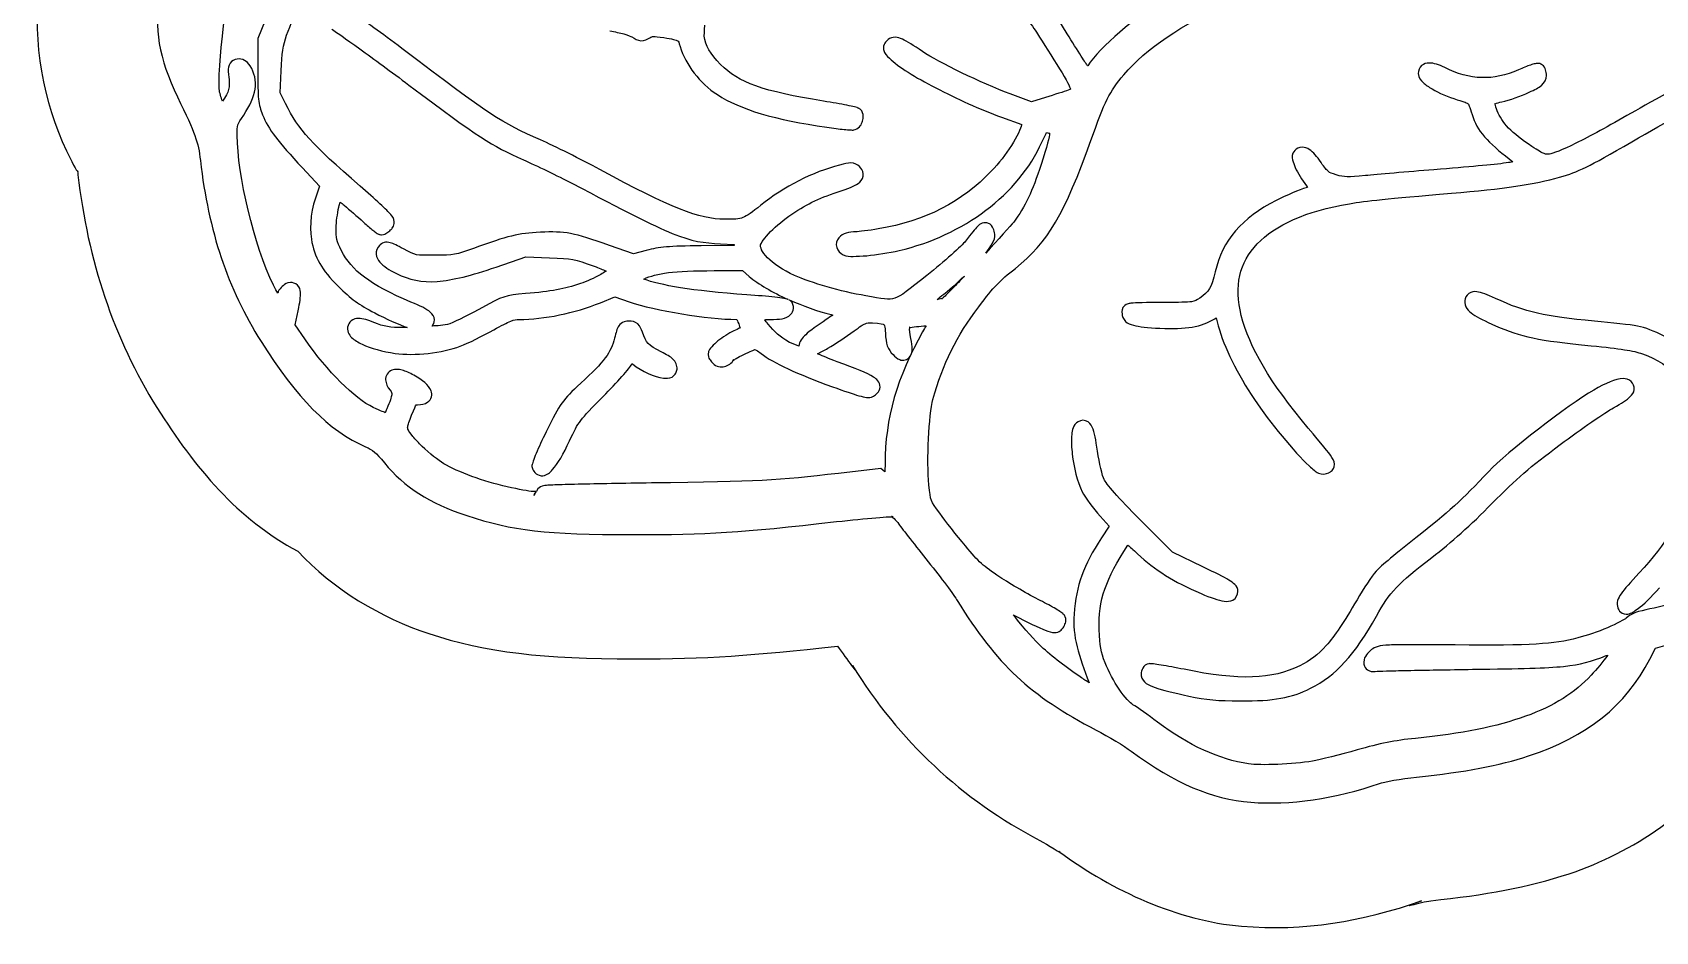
# Model space of a CAD drawing. Extents: x 3 to 173, y 187 to 306.
# Drawn here: x 2.95 to 16.03, y 209.76 to 217.01 of the extents above; entities that cross this region are included whole.
import ezdxf

# ---------------------------------------------------------------- set-up
doc = ezdxf.new("R2010")
doc.units = 0
doc.layers.add('Layer_1', color=7, linetype='CONTINUOUS')

msp = doc.modelspace()

# ---------------------------------------------------------------- linework, layer by layer
at = {"layer": 'Layer_1', "color": 7}
for points in [[(11.28503, 216.995859), (11.150534, 217.215242), (11.190221, 217.310605)], [(4.820929, 217.10445), (4.7625, 216.958377), (4.7625, 216.699306)], [(11.450395, 216.738441), (11.449844, 216.737341)], [(4.986293, 216.433619), (4.942196, 216.520159), (4.950465, 216.696548)], [(11.110846, 216.482677), (10.997847, 216.4474), (10.824766, 216.511893)], [(4.484136, 216.461181), (4.478624, 216.452361)], [(9.618707, 216.387317), (9.618155, 216.387317)], [(10.756966, 216.323927), (10.918472, 216.265499), (10.917921, 216.262191)], [(5.122444, 215.916029), (5.260799, 215.767202), (5.242609, 215.719797)], [(13.21263, 215.77216), (13.222552, 215.758933), (13.211528, 215.755625)], [(5.394193, 215.432613), (5.394193, 215.433164)], [(8.49092, 215.30418), (8.602266, 215.299218), (8.602266, 215.298668), (8.601715, 215.291502), (8.336029, 215.288194)], [(6.683485, 215.116767), (6.923264, 215.197796), (7.112882, 215.191181)], [(7.893403, 215.250159), (7.789774, 215.222047), (7.5974, 215.290399)], [(8.44076, 215.087551), (8.669514, 215.088105), (8.669514, 215.088105)], [(8.669514, 215.088105), (8.722982, 215.04125)], [(7.52464, 214.829583), (7.638741, 214.875334), (7.755048, 214.836199)], [(5.142287, 214.537438), (5.064015, 214.652091), (5.087166, 214.76509)], [(5.490104, 214.647132), (5.490104, 214.646579)], [(12.474002, 214.700599), (12.484475, 214.707215), (12.502114, 214.643825)], [(9.122062, 214.479563), (9.122062, 214.47901)], [(7.77875, 214.337348), (7.780955, 214.335694)], [(6.976732, 213.492335), (6.976732, 213.491785)], [(9.814939, 213.465877), (9.784071, 213.49454), (9.44342, 213.4543)], [(11.550716, 213.110342), (11.624028, 213.029866), (11.560638, 212.933403)], [(12.379193, 212.70079), (12.133351, 212.8182), (11.872626, 213.080026)], [(11.251406, 212.209105), (11.251406, 212.209658)], [(15.980833, 211.958302), (16.026584, 212.045947), (16.158876, 212.082878)]]:
    msp.add_lwpolyline(points, dxfattribs=at)
for points in [[(10.456554, 215.043454)], [(9.045443, 214.852184)], [(7.753394, 214.681307)], [(15.764757, 214.217734)], [(7.004844, 213.302716)]]:
    msp.add_lwpolyline(points, close=True, dxfattribs=at)
for points in [[(4.459883, 216.779784), (4.507775, 217.373865), (4.520172, 217.400552), (4.925109, 217.840322)], [(4.995113, 216.985386), (5.048638, 217.139812), (5.20549, 217.457606), (5.336315, 217.673853)], [(11.740885, 216.665131), (12.096428, 217.087302), (12.901823, 217.448326), (14.030634, 217.673302)], [(2.998637, 217.377), (2.94668, 216.931823), (3.032792, 216.442873), (3.221272, 216.05296)], [(3.974262, 217.318871), (3.922239, 217.047108), (3.965073, 216.797985), (4.114822, 216.488189)], [(10.787283, 217.306744), (10.904039, 217.185456), (11.004867, 217.063465), (11.045803, 216.996963)], [(12.058385, 217.269812), (11.836763, 217.134687), (11.550756, 216.890023), (11.450395, 216.738441)], [(5.92391, 216.877899), (5.759934, 217.002254), (5.622781, 217.100479), (5.519319, 217.16839)], [(5.359466, 217.03224), (5.38354, 217.017762), (5.471453, 216.956718), (5.584362, 216.875144)], [(7.600156, 217.01901), (7.640544, 217.012519), (7.68051, 217.003787), (7.713155, 216.994758)], [(7.713155, 216.994758), (7.745801, 216.985696), (7.772401, 216.97485), (7.777648, 216.971605)], [(8.360282, 216.977119), (8.360564, 216.974862), (8.360876, 217.017291), (8.366345, 217.065314)], [(11.045803, 216.996963), (11.086522, 216.930818), (11.166007, 216.803773), (11.223294, 216.713086)], [(11.398581, 216.815062), (11.366313, 216.865619), (11.32557, 216.929796), (11.28503, 216.995859)], [(4.950465, 216.696548), (4.957035, 216.844495), (4.965422, 216.899717), (4.995113, 216.985386)], [(5.584362, 216.875144), (5.697271, 216.793571), (5.838649, 216.689637), (5.980135, 216.583549)], [(7.041224, 216.140373), (6.721419, 216.280759), (6.641947, 216.333359), (5.92391, 216.877899)], [(7.777648, 216.971605), (7.802263, 216.956393), (7.820101, 216.94305), (7.849857, 216.940738)], [(7.849857, 216.940738), (7.879612, 216.93848), (7.901166, 216.951894), (7.921515, 216.963889)], [(7.921515, 216.963889), (7.935541, 216.972158), (7.938248, 216.973022), (7.951832, 216.973812)], [(7.951832, 216.973812), (7.965415, 216.974659), (7.990821, 216.972401), (8.034514, 216.965543)], [(8.034514, 216.965543), (8.101834, 216.955157), (8.13512, 216.946411), (8.144206, 216.940738)], [(8.144206, 216.940738), (8.15329, 216.935094), (8.155355, 216.930776), (8.166254, 216.893884)], [(8.166254, 216.893884), (8.210536, 216.744001), (8.324272, 216.598699), (8.466115, 216.505828)], [(8.492574, 216.748364), (8.4067, 216.834792), (8.370314, 216.901876), (8.360282, 216.977119)], [(9.81549, 216.920342), (9.807385, 216.907388), (9.802051, 216.88665), (9.805018, 216.869079)], [(9.805018, 216.869079), (9.810953, 216.83394), (9.830254, 216.819335), (9.851871, 216.798524)], [(9.841949, 216.949007), (9.832604, 216.941246), (9.823596, 216.933288), (9.81549, 216.920342)], [(9.898724, 216.968297), (9.878362, 216.968864), (9.855954, 216.960635), (9.841949, 216.949007)], [(9.956602, 216.952865), (9.937151, 216.961671), (9.919087, 216.967764), (9.898724, 216.968297)], [(10.120313, 216.852544), (10.043736, 216.904394), (9.995502, 216.935266), (9.956602, 216.952865)], [(4.451615, 216.553786), (4.447909, 216.601674), (4.450908, 216.668436), (4.459883, 216.779784)], [(4.539258, 216.758838), (4.525948, 216.739646), (4.522093, 216.715821), (4.524926, 216.693243)], [(4.595482, 216.793012), (4.574448, 216.789992), (4.552567, 216.778026), (4.539258, 216.758838)], [(4.701315, 216.738441), (4.677287, 216.776324), (4.637549, 216.79904), (4.595482, 216.793012)], [(4.740451, 216.550479), (4.750482, 216.617148), (4.736825, 216.682451), (4.701315, 216.738441)], [(9.322153, 216.453465), (8.831711, 216.531736), (8.636136, 216.603869), (8.492574, 216.748364)], [(9.851871, 216.798524), (9.922815, 216.730209), (10.060079, 216.646609), (10.226146, 216.559848)], [(10.824766, 216.511893), (10.595386, 216.59715), (10.246216, 216.767287), (10.120313, 216.852544)], [(11.449844, 216.737341), (11.440999, 216.750125), (11.425172, 216.773395), (11.398581, 216.815062)], [(14.141428, 216.739545), (14.123171, 216.72343), (14.114418, 216.698016), (14.114418, 216.676705)], [(14.20151, 216.760491), (14.181707, 216.760209), (14.159685, 216.75566), (14.141428, 216.739545)], [(14.327188, 216.72356), (14.280434, 216.74721), (14.241116, 216.76114), (14.20151, 216.760491)], [(15.018963, 216.744506), (14.991423, 216.735278), (14.957165, 216.721929), (14.921398, 216.705921)], [(15.055894, 216.75498), (15.044684, 216.75244), (15.032732, 216.749107), (15.018963, 216.744506)], [(15.073533, 216.757734), (15.066717, 216.757452), (15.061499, 216.756391), (15.055894, 216.75498)], [(15.08566, 216.757184), (15.080402, 216.757748), (15.076939, 216.758016), (15.073533, 216.757734)], [(15.09503, 216.75553), (15.091378, 216.756659), (15.088287, 216.756901), (15.08566, 216.757184)], [(15.10826, 216.749465), (15.108004, 216.749623), (15.098682, 216.754429), (15.09503, 216.75553)], [(15.14023, 216.705368), (15.135514, 216.719479), (15.133129, 216.734092), (15.10826, 216.749465)], [(16.576146, 216.761042), (16.336925, 216.636717), (16.002111, 216.45557), (15.8298, 216.356451)], [(15.83421, 216.126042), (16.423611, 216.467426), (16.749669, 216.638346), (17.181931, 216.833801)], [(4.524926, 216.693243), (4.53337, 216.626015), (4.535114, 216.587503), (4.529887, 216.558745)], [(4.7625, 216.699306), (4.76253, 216.586064), (4.763432, 216.520938), (4.768563, 216.47055)], [(11.223294, 216.713086), (11.280948, 216.621816), (11.308086, 216.565225), (11.310938, 216.549375)], [(11.475751, 216.137618), (11.587794, 216.452378), (11.625979, 216.528694), (11.740885, 216.665131)], [(14.114418, 216.676705), (14.114418, 216.638854), (14.134922, 216.620735), (14.154106, 216.602842)], [(14.154106, 216.602842), (14.173289, 216.584949), (14.197164, 216.568637), (14.225213, 216.552132)], [(14.921398, 216.705921), (14.720946, 216.616312), (14.528407, 216.621655), (14.327188, 216.72356)], [(15.10826, 216.580795), (15.132062, 216.600071), (15.147396, 216.635165), (15.147396, 216.66017)], [(15.147396, 216.66017), (15.147396, 216.676369), (15.14494, 216.691262), (15.14023, 216.705368)], [(4.114822, 216.488189), (4.261083, 216.185639), (4.282187, 216.128771), (4.30003, 215.974457)], [(4.478624, 216.452361), (4.46547, 216.486612), (4.454578, 216.51546), (4.451615, 216.553786)], [(4.529887, 216.558745), (4.52466, 216.529986), (4.512643, 216.505159), (4.484136, 216.461181)], [(4.64895, 216.341566), (4.698773, 216.416141), (4.730421, 216.483806), (4.740451, 216.550479)], [(4.768563, 216.47055), (4.773694, 216.420162), (4.784531, 216.384269), (4.801085, 216.34322)], [(5.980135, 216.583549), (6.554064, 216.1532), (6.635745, 216.099967), (6.902869, 215.981073)], [(8.466115, 216.505828), (8.650165, 216.385328), (8.929187, 216.304251), (9.34806, 216.242899)], [(10.226146, 216.559848), (10.392212, 216.473088), (10.584761, 216.386307), (10.756966, 216.323927)], [(11.292196, 216.541106), (11.263425, 216.531708), (11.181582, 216.505179), (11.110846, 216.482677)], [(11.310938, 216.549375), (11.309668, 216.548811), (11.30633, 216.545734), (11.292196, 216.541106)], [(14.225213, 216.552132), (14.281311, 216.519121), (14.353486, 216.487314), (14.428611, 216.465039)], [(14.788555, 216.447953), (14.849894, 216.460481), (14.941819, 216.49345), (15.007387, 216.524571)], [(15.007387, 216.524571), (15.055136, 216.547233), (15.084459, 216.561519), (15.10826, 216.580795)], [(4.597135, 216.176754), (4.597135, 216.2689), (4.594178, 216.259603), (4.64895, 216.341566)], [(4.801085, 216.34322), (4.848639, 216.225319), (4.921596, 216.130588), (5.122444, 215.916029)], [(5.587669, 215.768302), (5.190309, 216.112326), (5.094641, 216.218845), (4.986293, 216.433619)], [(9.509566, 216.420391), (9.459785, 216.430297), (9.393578, 216.442066), (9.322153, 216.453465)], [(9.571302, 216.40716), (9.555518, 216.410999), (9.534456, 216.415452), (9.509566, 216.420391)], [(9.591697, 216.401098), (9.585663, 216.403074), (9.579196, 216.405241), (9.571302, 216.40716)], [(9.601068, 216.397791), (9.597548, 216.399202), (9.594714, 216.400054), (9.591697, 216.401098)], [(9.607131, 216.395036), (9.604535, 216.396444), (9.602826, 216.396944), (9.601068, 216.397791)], [(9.612092, 216.392279), (9.610286, 216.393408), (9.608429, 216.394189), (9.607131, 216.395036)], [(9.618155, 216.387317), (9.618045, 216.387419), (9.613884, 216.391094), (9.612092, 216.392279)], [(9.640755, 216.334951), (9.640106, 216.350191), (9.637079, 216.370333), (9.618707, 216.387317)], [(14.428611, 216.465039), (14.489158, 216.447089), (14.507898, 216.439836), (14.515152, 216.431965)], [(14.515152, 216.431965), (14.522405, 216.424091), (14.534247, 216.394438), (14.556493, 216.321723)], [(14.732331, 216.433068), (14.747636, 216.438007), (14.766673, 216.443494), (14.788555, 216.447953)], [(14.751072, 216.37519), (14.743156, 216.396329), (14.736801, 216.416725), (14.732331, 216.433068)], [(15.028333, 216.08911), (14.866298, 216.195062), (14.786131, 216.281538), (14.751072, 216.37519)], [(15.8298, 216.356451), (15.644558, 216.249889), (15.495902, 216.169027), (15.38497, 216.113915)], [(9.34806, 216.242899), (9.399974, 216.235279), (9.44892, 216.229154), (9.486966, 216.22526)], [(9.486966, 216.22526), (9.505988, 216.223284), (9.522488, 216.222107), (9.535473, 216.221402)], [(9.535473, 216.221402), (9.541967, 216.22112), (9.547623, 216.220851), (9.553112, 216.220851)], [(9.553112, 216.220851), (9.558601, 216.220916), (9.56026, 216.218882), (9.575712, 216.224159)], [(9.575712, 216.224159), (9.616861, 216.238157), (9.627067, 216.26706), (9.635243, 216.293061)], [(9.635243, 216.293061), (9.639332, 216.306071), (9.641416, 216.319731), (9.640755, 216.334951)], [(10.917921, 216.262191), (10.912632, 216.234844), (10.881003, 216.16649), (10.83579, 216.096276)], [(14.556493, 216.321723), (14.595478, 216.19428), (14.709183, 216.09314), (14.8773, 215.964534)], [(4.888177, 214.969591), (4.732984, 215.292778), (4.597136, 215.859048), (4.597135, 216.176754)], [(7.519128, 215.902248), (7.367632, 215.984561), (7.154946, 216.090448), (7.041224, 216.140373)], [(9.930143, 215.249609), (10.448659, 215.369799), (10.893179, 215.703484), (11.081081, 216.123284)], [(10.83579, 216.096276), (10.790577, 216.026062), (10.731909, 215.95046), (10.675386, 215.891224)], [(10.867209, 215.105743), (11.130103, 215.315395), (11.265911, 215.548115), (11.475751, 216.137618)], [(11.143368, 216.192739), (11.143158, 216.170105), (11.121978, 216.090815), (11.074466, 215.941937)], [(11.081081, 216.123284), (11.102781, 216.171798), (11.114717, 216.19316), (11.119666, 216.201008)], [(11.119666, 216.201008), (11.132733, 216.19726), (11.141696, 216.194396), (11.143919, 216.19384)], [(11.143919, 216.19384), (11.143822, 216.193044), (11.143382, 216.194212), (11.143368, 216.192739)], [(13.177352, 216.081944), (13.154639, 216.08138), (13.132648, 216.069738), (13.118372, 216.055486)], [(13.236333, 216.063202), (13.219783, 216.074124), (13.200065, 216.082452), (13.177352, 216.081944)], [(15.127552, 216.030682), (15.109882, 216.037624), (15.079959, 216.055348), (15.028333, 216.08911)], [(15.38497, 216.113915), (15.274037, 216.058802), (15.19573, 216.029931), (15.172201, 216.026824)], [(15.251576, 215.840512), (15.413326, 215.887403), (15.47129, 215.915834), (15.83421, 216.126042)], [(3.221272, 216.05296), (3.288482, 215.913929), (3.308545, 215.885755), (3.313865, 215.882264)], [(4.30003, 215.974457), (4.366256, 215.401927), (4.518021, 214.947699), (4.788958, 214.517045)], [(6.902869, 215.981073), (7.00306, 215.936479), (7.180974, 215.850768), (7.294232, 215.791453)], [(9.542639, 215.955715), (9.516214, 215.955644), (9.491763, 215.949156), (9.451137, 215.938629)], [(9.611541, 215.925952), (9.597918, 215.939555), (9.569064, 215.955788), (9.542639, 215.955715)], [(13.118372, 216.055486), (13.09065, 216.027772), (13.097806, 216.001441), (13.101836, 215.981073)], [(13.101836, 215.981073), (13.105866, 215.960696), (13.113137, 215.940164), (13.123333, 215.917683)], [(13.33059, 215.959023), (13.296756, 216.007508), (13.269434, 216.041392), (13.236333, 216.063202)], [(13.38957, 215.886263), (13.376447, 215.896705), (13.359909, 215.917014), (13.33059, 215.959023)], [(14.823281, 215.955165), (14.713479, 215.940715), (14.525843, 215.923273), (14.239544, 215.900594)], [(14.8773, 215.964534), (14.85941, 215.961232), (14.851429, 215.958862), (14.823281, 215.955165)], [(15.172201, 216.026824), (15.14986, 216.023889), (15.145223, 216.023739), (15.127552, 216.030682)], [(3.313865, 215.882264), (3.312284, 215.881699), (3.310887, 215.87868), (3.313046, 215.860053)], [(3.313046, 215.860053), (3.39235, 215.174456), (3.600222, 214.539481), (3.949676, 213.984023)], [(8.526198, 215.501515), (8.319808, 215.502644), (8.093364, 215.590251), (7.519128, 215.902248)], [(9.451137, 215.938629), (9.235433, 215.882763), (8.999761, 215.762593), (8.81724, 215.615617)], [(9.641857, 215.86752), (9.6396, 215.894303), (9.625486, 215.912013), (9.611541, 215.925952)], [(9.613194, 215.800826), (9.629298, 215.81536), (9.644104, 215.840755), (9.641857, 215.86752)], [(10.675386, 215.891224), (10.434693, 215.638977), (10.145991, 215.489721), (9.762574, 215.423243)], [(11.074466, 215.941937), (11.005494, 215.725831), (10.946098, 215.602788), (10.85398, 215.479465)], [(13.123333, 215.917683), (13.14373, 215.872722), (13.175071, 215.821075), (13.21263, 215.77216)], [(13.453511, 215.859254), (13.416994, 215.869866), (13.402694, 215.875821), (13.38957, 215.886263)], [(13.687778, 215.853742), (13.543992, 215.83949), (13.521436, 215.839555), (13.453511, 215.859254)], [(14.239544, 215.900594), (14.029169, 215.883943), (13.781895, 215.863067), (13.687778, 215.853742)], [(14.381207, 215.710977), (14.800473, 215.746388), (15.055888, 215.783785), (15.251576, 215.840512)], [(5.242609, 215.719797), (5.195653, 215.596285), (5.175977, 215.451818), (5.194102, 215.340561)], [(5.746419, 215.626641), (5.702704, 215.666824), (5.64638, 215.717471), (5.587669, 215.768302)], [(7.294232, 215.791453), (7.715126, 215.571029), (7.943106, 215.453388), (8.102865, 215.387966)], [(9.066389, 215.542305), (9.202034, 215.632297), (9.288622, 215.673611), (9.472083, 215.734678)], [(9.472083, 215.734678), (9.538922, 215.756918), (9.580988, 215.771731), (9.613194, 215.800826)], [(13.211528, 215.755625), (13.157244, 215.739877), (13.054475, 215.69532), (12.967891, 215.651996)], [(13.559345, 215.627191), (13.700471, 215.650926), (13.847339, 215.665887), (14.381207, 215.710977)], [(5.394193, 215.433164), (5.394531, 215.476541), (5.403673, 215.545392), (5.41569, 215.600183)], [(5.41569, 215.600183), (5.419246, 215.61641), (5.423068, 215.627078), (5.426715, 215.639869)], [(5.426715, 215.639869), (5.437272, 215.631684), (5.445925, 215.624886), (5.459236, 215.613964)], [(5.459236, 215.613964), (5.503717, 215.577484), (5.560784, 215.527598), (5.61523, 215.477261)], [(5.801541, 215.574825), (5.787032, 215.588964), (5.768277, 215.60655), (5.746419, 215.626641)], [(5.834063, 215.540651), (5.824916, 215.552927), (5.816051, 215.560688), (5.801541, 215.574825)], [(8.81724, 215.615617), (8.744038, 215.55667), (8.705394, 215.528659), (8.67227, 215.515846)], [(12.967891, 215.651996), (12.694374, 215.515138), (12.534936, 215.330246), (12.47786, 215.077631)], [(12.816306, 215.303629), (12.959547, 215.454739), (13.208613, 215.568204), (13.559345, 215.627191)], [(5.437739, 215.247955), (5.397175, 215.330313), (5.393809, 215.345147), (5.394193, 215.432613)], [(5.61523, 215.477261), (5.641928, 215.452566), (5.668026, 215.430248), (5.689093, 215.413321)], [(5.832409, 215.415525), (5.838719, 215.421846), (5.844735, 215.427612), (5.85115, 215.437575)], [(5.862726, 215.480018), (5.860722, 215.511449), (5.846899, 215.523413), (5.834063, 215.540651)], [(5.85115, 215.437575), (5.857562, 215.447537), (5.863722, 215.464301), (5.862726, 215.480018)], [(8.67227, 215.515846), (8.639146, 215.503033), (8.602991, 215.501092), (8.526198, 215.501515)], [(8.893859, 215.401744), (8.940778, 215.449013), (9.00285, 215.500149), (9.066389, 215.542305)], [(9.762574, 215.423243), (9.690384, 215.410713), (9.600613, 215.401193), (9.58398, 215.401193)], [(10.562387, 215.444187), (10.5415, 215.422766), (10.515331, 215.389368), (10.464822, 215.324576)], [(10.59987, 215.470645), (10.582265, 215.464465), (10.57283, 215.454883), (10.562387, 215.444187)], [(10.645621, 215.470095), (10.637972, 215.472635), (10.617477, 215.476826), (10.59987, 215.470645)], [(10.85398, 215.479465), (10.834035, 215.452767), (10.725317, 215.334507), (10.628533, 215.229216)], [(10.689167, 215.427652), (10.682275, 215.442186), (10.676151, 215.46009), (10.645621, 215.470095)], [(10.702396, 215.38135), (10.70042, 215.398086), (10.696056, 215.413106), (10.689167, 215.427652)], [(5.194102, 215.340561), (5.217828, 215.194849), (5.27658, 215.09474), (5.412934, 214.959671)], [(5.689093, 215.413321), (5.699625, 215.404854), (5.70882, 215.398103), (5.717205, 215.392374)], [(5.717205, 215.392374), (5.721396, 215.389524), (5.725588, 215.386701), (5.730434, 215.384105)], [(5.730434, 215.384105), (5.732861, 215.382694), (5.735379, 215.381573), (5.739254, 215.380247)], [(5.739254, 215.380247), (5.741201, 215.3794), (5.743402, 215.378889), (5.746419, 215.378043)], [(5.780043, 215.313549), (5.762924, 215.308582), (5.750897, 215.298188), (5.743112, 215.290399)], [(5.746419, 215.378043), (5.749436, 215.377478), (5.758298, 215.376389), (5.758546, 215.376389)], [(5.758546, 215.376389), (5.785634, 215.376389), (5.79208, 215.384638), (5.802643, 215.39127)], [(5.829102, 215.312449), (5.814677, 215.316372), (5.797164, 215.318488), (5.780043, 215.313549)], [(5.802643, 215.39127), (5.813207, 215.397931), (5.822955, 215.406098), (5.832409, 215.415525)], [(5.935486, 215.26339), (5.885463, 215.28958), (5.857949, 215.304583), (5.829102, 215.312449)], [(7.03957, 215.396785), (6.860325, 215.387782), (6.779147, 215.368044), (6.500482, 215.266698)], [(7.5974, 215.290399), (7.305558, 215.394335), (7.238848, 215.406759), (7.03957, 215.396785)], [(8.102865, 215.387966), (8.262623, 215.322541), (8.35703, 215.310095), (8.49092, 215.30418)], [(8.870156, 215.191731), (8.822687, 215.239881), (8.810302, 215.280363), (8.814484, 215.297014)], [(8.814484, 215.297014), (8.816516, 215.305085), (8.846939, 215.354477), (8.893859, 215.401744)], [(9.445074, 215.351584), (9.428807, 215.33293), (9.418511, 215.301425), (9.427435, 215.273863)], [(9.58398, 215.401193), (9.525711, 215.401193), (9.47761, 215.388917), (9.445074, 215.351584)], [(10.464822, 215.324576), (10.453781, 215.31038), (10.408722, 215.265357), (10.351823, 215.214882)], [(10.628533, 215.229216), (10.66589, 215.280354), (10.708363, 215.330612), (10.702396, 215.38135)], [(12.687873, 214.726507), (12.62806, 214.964466), (12.673065, 215.152516), (12.816306, 215.303629)], [(5.996671, 214.834545), (5.666487, 214.974217), (5.515701, 215.089674), (5.437739, 215.247955)], [(5.743112, 215.290399), (5.726006, 215.273296), (5.713977, 215.245937), (5.716102, 215.220396)], [(5.716102, 215.220396), (5.718219, 215.194855), (5.730499, 215.174552), (5.745317, 215.157006)], [(6.190699, 215.212127), (6.025666, 215.211994), (6.044346, 215.206313), (5.935486, 215.26339)], [(6.500482, 215.266698), (6.35297, 215.21305), (6.346106, 215.212248), (6.190699, 215.212127)], [(7.112882, 215.191181), (7.301194, 215.185113), (7.30555, 215.184464), (7.473928, 215.122829)], [(8.336029, 215.288194), (8.07356, 215.284977), (7.997559, 215.27843), (7.893403, 215.250159)], [(9.087335, 215.049519), (8.993566, 215.092013), (8.917625, 215.143581), (8.870156, 215.191731)], [(9.427435, 215.273863), (9.436359, 215.24629), (9.457308, 215.228606), (9.480903, 215.215985)], [(9.480903, 215.215985), (9.511581, 215.199588), (9.530847, 215.20304), (9.56138, 215.202757)], [(9.56138, 215.202757), (9.591914, 215.202478), (9.62874, 215.204459), (9.669418, 215.208269)], [(9.669418, 215.208269), (9.750609, 215.215692), (9.846747, 215.230282), (9.930143, 215.249609)], [(10.351823, 215.214882), (10.294924, 215.164409), (10.224701, 215.105179), (10.153937, 215.048966)], [(5.745317, 215.157006), (5.774951, 215.121909), (5.819693, 215.093427), (5.880916, 215.063297)], [(5.880916, 215.063297), (5.981391, 215.013863), (6.083728, 214.991302), (6.208338, 215.00046)], [(6.208338, 215.00046), (6.332948, 215.009604), (6.479934, 215.048037), (6.683485, 215.116767)], [(7.526293, 215.057235), (7.473766, 215.028406), (7.409925, 214.998973), (7.363134, 214.983372)], [(7.473928, 215.122829), (7.51246, 215.108718), (7.542641, 215.095679), (7.56984, 215.083693)], [(7.56984, 215.083693), (7.556064, 215.075057), (7.543308, 215.066548), (7.526293, 215.057235)], [(7.872457, 215.019753), (7.982595, 215.068199), (8.104865, 215.087151), (8.44076, 215.087551)], [(8.722982, 215.04125), (8.794645, 214.978202), (8.909978, 214.912537), (9.037174, 214.855491)], [(9.66115, 214.884704), (9.464029, 214.918591), (9.220441, 214.989194), (9.087335, 215.049519)], [(10.153937, 215.048966), (10.007128, 214.932349), (9.942476, 214.880626), (9.895968, 214.865411)], [(10.291189, 214.898485), (10.364828, 214.954588), (10.402832, 214.99575), (10.456554, 215.043454)], [(10.456554, 215.043454), (10.425337, 215.010747), (10.390033, 214.973071), (10.364501, 214.946993)], [(10.572309, 214.79651), (10.699551, 214.963687), (10.73592, 215.001042), (10.867209, 215.105743)], [(12.47786, 215.077631), (12.449223, 214.950885), (12.427393, 214.91563), (12.353837, 214.867065)], [(4.922904, 214.906754), (4.910982, 214.927554), (4.905064, 214.93444), (4.888177, 214.969591)], [(4.933377, 214.931559), (4.92802, 214.92456), (4.927837, 214.913894), (4.922904, 214.906754)], [(4.968655, 214.969041), (4.955331, 214.958203), (4.943988, 214.945419), (4.933377, 214.931559)], [(5.024879, 214.992191), (4.995918, 214.992191), (4.981978, 214.979878), (4.968655, 214.969041)], [(5.082205, 214.970694), (5.064868, 214.987769), (5.041353, 214.992191), (5.024879, 214.992191)], [(5.105907, 214.913369), (5.10444, 214.932106), (5.099542, 214.95362), (5.082205, 214.970694)], [(5.087166, 214.76509), (5.101051, 214.833752), (5.108854, 214.875859), (5.105907, 214.913369)], [(5.412934, 214.959671), (5.51238, 214.861167), (5.576642, 214.813485), (5.705078, 214.746901)], [(6.918854, 214.902343), (6.757466, 214.888486), (6.734324, 214.880951), (6.573242, 214.790448)], [(7.363134, 214.983372), (7.230548, 214.93917), (7.129412, 214.9204), (6.918854, 214.902343)], [(8.704792, 214.892973), (8.251358, 214.924768), (8.007017, 214.969949), (7.872457, 215.019753)], [(10.236068, 214.854938), (10.254878, 214.869755), (10.269721, 214.882119), (10.291189, 214.898485)], [(10.364501, 214.946993), (10.338819, 214.920747), (10.316738, 214.898623), (10.30056, 214.88305)], [(14.520664, 214.903447), (14.499797, 214.888178), (14.491761, 214.864918), (14.489245, 214.847222)], [(14.585708, 214.917227), (14.565732, 214.919767), (14.541531, 214.91863), (14.520664, 214.903447)], [(14.736189, 214.863207), (14.668084, 214.894142), (14.62566, 214.912097), (14.585708, 214.917227)], [(6.152665, 214.752966), (6.119808, 214.781479), (6.073996, 214.801835), (5.996671, 214.834545)], [(6.573242, 214.790448), (6.485631, 214.741231), (6.363098, 214.68068), (6.310313, 214.65981)], [(6.868143, 214.694534), (7.072546, 214.694534), (7.314222, 214.744888), (7.52464, 214.829583)], [(7.755048, 214.836199), (7.963993, 214.764952), (8.389915, 214.695147), (8.620456, 214.694534)], [(8.928034, 214.873681), (8.868656, 214.880341), (8.789616, 214.887018), (8.704792, 214.892973)], [(9.001345, 214.863758), (8.982403, 214.86689), (8.957723, 214.870322), (8.928034, 214.873681)], [(9.02615, 214.858799), (9.018767, 214.860775), (9.010817, 214.862177), (9.001345, 214.863758)], [(9.037174, 214.855491), (9.033043, 214.857018), (9.029682, 214.8578), (9.02615, 214.858799)], [(9.045443, 214.852184), (9.155613, 214.80332), (9.273767, 214.760574), (9.382235, 214.734223)], [(9.050955, 214.848876), (9.04881, 214.850287), (9.047048, 214.851422), (9.045443, 214.852184)], [(9.058672, 214.842261), (9.058539, 214.842393), (9.0531, 214.847409), (9.050955, 214.848876)], [(9.057569, 214.735877), (9.067687, 214.748041), (9.077135, 214.762801), (9.079618, 214.783832)], [(9.079618, 214.783832), (9.082102, 214.804858), (9.07199, 214.828912), (9.058672, 214.842261)], [(9.895968, 214.865411), (9.84946, 214.8502), (9.798837, 214.861026), (9.66115, 214.884704)], [(10.203546, 214.050165), (10.281517, 214.335105), (10.393475, 214.561557), (10.572309, 214.79651)], [(10.249848, 214.856592), (10.245871, 214.856028), (10.240422, 214.855503), (10.236068, 214.854938)], [(10.279614, 214.862657), (10.287437, 214.866806), (10.268934, 214.859725), (10.249848, 214.856592)], [(10.281268, 214.865411), (10.276698, 214.861376), (10.270786, 214.858057), (10.279614, 214.862657)], [(10.30056, 214.88305), (10.292471, 214.875261), (10.285837, 214.869447), (10.281268, 214.865411)], [(11.734822, 214.789897), (11.71904, 214.761588), (11.727105, 214.748512), (11.727105, 214.744697)], [(11.767895, 214.818007), (11.757013, 214.813689), (11.742712, 214.804065), (11.734822, 214.789897)], [(11.798763, 214.825175), (11.788242, 214.823764), (11.778776, 214.822325), (11.767895, 214.818007)], [(12.065551, 214.830687), (11.909766, 214.829276), (11.840846, 214.830396), (11.798763, 214.825175)], [(12.286037, 214.837299), (12.252748, 214.832558), (12.189383, 214.831731), (12.065551, 214.830687)], [(12.353837, 214.867065), (12.32256, 214.846435), (12.319327, 214.842032), (12.286037, 214.837299)], [(14.489245, 214.847222), (14.486013, 214.824532), (14.493853, 214.799538), (14.506333, 214.781628)], [(14.506333, 214.781628), (14.518812, 214.763707), (14.534841, 214.750245), (14.55484, 214.736427)], [(15.533246, 214.681307), (15.128107, 214.718055), (14.982032, 214.751543), (14.736189, 214.863207)], [(5.490104, 214.646579), (5.48282, 214.627586), (5.484659, 214.605744), (5.491207, 214.589254)], [(5.52924, 214.69233), (5.51001, 214.682227), (5.49641, 214.663555), (5.490104, 214.647132)], [(5.587669, 214.701703), (5.568831, 214.703393), (5.548471, 214.702547), (5.52924, 214.69233)], [(5.727127, 214.659257), (5.6657, 214.683584), (5.625344, 214.698226), (5.587669, 214.701703)], [(5.705078, 214.746901), (5.793169, 214.701234), (5.905768, 214.650192), (5.966905, 214.62839)], [(5.966905, 214.62839), (5.85721, 214.629519), (5.804111, 214.628672), (5.727127, 214.659257)], [(6.185738, 214.690126), (6.185032, 214.716994), (6.169092, 214.738708), (6.152665, 214.752966)], [(6.166445, 214.641067), (6.175905, 214.654275), (6.186314, 214.668358), (6.185738, 214.690126)], [(6.310313, 214.65981), (6.263324, 214.641211), (6.203191, 214.646006), (6.166445, 214.641067)], [(6.664193, 214.611301), (6.728014, 214.647161), (6.770419, 214.668466), (6.800343, 214.680203)], [(6.800343, 214.680203), (6.830267, 214.691944), (6.84645, 214.694534), (6.868143, 214.694534)], [(7.672365, 214.643825), (7.654117, 214.61659), (7.649923, 214.590629), (7.63819, 214.544053)], [(7.713707, 214.675795), (7.697896, 214.670517), (7.68149, 214.65745), (7.672365, 214.643825)], [(7.753394, 214.681307), (7.742153, 214.681307), (7.729515, 214.681067), (7.713707, 214.675795)], [(7.824501, 214.658156), (7.80354, 214.67698), (7.775231, 214.681307), (7.753394, 214.681307)], [(7.861984, 214.592562), (7.853263, 214.617708), (7.845462, 214.639337), (7.824501, 214.658156)], [(8.620456, 214.694534), (8.621274, 214.693688), (8.625851, 214.688379), (8.632031, 214.673591)], [(8.632031, 214.673591), (8.640359, 214.653666), (8.645732, 214.639044), (8.647465, 214.631147)], [(8.84921, 214.69233), (8.861591, 214.692895), (8.869527, 214.693984), (8.887795, 214.693984)], [(8.875668, 214.656502), (8.862833, 214.67273), (8.857172, 214.681253), (8.84921, 214.69233)], [(9.047096, 214.509879), (8.96797, 214.553663), (8.925706, 214.593231), (8.875668, 214.656502)], [(8.887795, 214.693984), (8.930251, 214.693984), (8.961725, 214.695689), (8.988116, 214.700599)], [(8.988116, 214.700599), (9.014507, 214.705397), (9.039713, 214.714372), (9.057569, 214.735877)], [(9.342548, 214.692881), (9.276871, 214.649128), (9.208185, 214.599854), (9.177734, 214.571615)], [(9.395465, 214.729812), (9.378449, 214.717846), (9.362683, 214.706306), (9.342548, 214.692881)], [(9.382235, 214.734223), (9.387818, 214.732812), (9.390204, 214.731223), (9.395465, 214.729812)], [(9.567995, 214.601932), (9.614923, 214.636701), (9.640638, 214.653674), (9.65674, 214.66036)], [(9.65674, 214.66036), (9.672844, 214.667049), (9.683196, 214.667551), (9.715169, 214.666425)], [(9.715169, 214.666425), (9.780262, 214.664167), (9.806731, 214.655653), (9.808325, 214.654298)], [(9.808325, 214.654298), (9.809115, 214.653734), (9.810469, 214.65346), (9.813285, 214.642171)], [(9.813285, 214.642171), (9.816108, 214.630967), (9.818133, 214.610867), (9.8199, 214.583189)], [(10.016133, 214.626186), (10.017713, 214.637503), (10.011546, 214.626993), (10.013928, 214.62784)], [(10.051962, 214.634452), (10.074277, 214.6375), (10.102192, 214.640266), (10.129132, 214.642721)], [(10.147322, 214.643825), (10.138474, 214.627766), (10.130879, 214.613853), (10.120313, 214.595316)], [(10.129132, 214.642721), (10.136018, 214.643286), (10.140656, 214.64326), (10.147322, 214.643825)], [(11.727105, 214.744697), (11.727105, 214.722401), (11.737931, 214.695677), (11.755768, 214.679102)], [(11.755768, 214.679102), (11.773605, 214.662536), (11.794524, 214.654352), (11.818607, 214.647683)], [(11.818607, 214.647683), (11.866773, 214.634362), (11.932417, 214.628113), (12.032478, 214.623428)], [(12.032478, 214.623428), (12.241465, 214.613635), (12.367192, 214.632911), (12.474002, 214.700599)], [(12.502114, 214.643825), (12.550329, 214.469157), (12.656589, 214.253994), (12.793707, 214.050165)], [(13.227513, 213.819205), (12.918818, 214.187254), (12.752001, 214.47137), (12.687873, 214.726507)], [(14.55484, 214.736427), (14.594836, 214.708798), (14.652209, 214.680624), (14.736189, 214.643825)], [(14.736189, 214.643825), (14.94372, 214.552881), (15.077281, 214.524837), (15.507891, 214.482868)], [(15.879961, 214.640517), (15.82545, 214.651439), (15.67596, 214.668372), (15.533246, 214.681307)], [(16.295577, 214.432158), (16.176466, 214.528489), (16.00644, 214.615148), (15.879961, 214.640517)], [(4.788958, 214.517045), (5.074713, 214.062831), (5.337197, 213.794587), (5.631215, 213.668724)], [(5.693503, 213.984571), (5.544336, 214.056763), (5.323205, 214.272725), (5.142287, 214.537438)], [(5.491207, 214.589254), (5.497757, 214.572772), (5.507588, 214.560499), (5.518768, 214.549565)], [(5.518768, 214.549565), (5.541125, 214.527693), (5.569599, 214.510627), (5.604206, 214.494444)], [(6.394648, 214.47901), (6.45768, 214.502716), (6.57386, 214.560555), (6.664193, 214.611301)], [(7.63819, 214.544053), (7.608716, 214.427019), (7.55682, 214.356601), (7.36589, 214.180252)], [(8.013016, 214.433259), (7.906855, 214.489017), (7.892599, 214.504173), (7.861984, 214.592562)], [(8.471076, 214.520903), (8.452063, 214.505437), (8.435579, 214.490138), (8.422018, 214.474601)], [(8.59951, 214.601932), (8.555179, 214.582345), (8.509105, 214.551809), (8.471076, 214.520903)], [(8.649119, 214.627286), (8.651405, 214.632705), (8.641578, 214.620502), (8.59951, 214.601932)], [(8.647465, 214.631147), (8.649187, 214.623242), (8.647962, 214.624577), (8.649119, 214.627286)], [(9.122062, 214.47901), (9.103523, 214.4879), (9.062524, 214.501336), (9.047096, 214.509879)], [(9.177734, 214.571615), (9.148207, 214.54424), (9.127823, 214.515594), (9.122062, 214.479563)], [(9.356328, 214.462474), (9.42244, 214.501249), (9.500133, 214.551651), (9.567995, 214.601932)], [(10.120313, 214.595316), (9.915894, 214.236787), (9.817144, 213.893032), (9.817144, 213.530368)], [(9.8199, 214.583189), (9.822638, 214.540229), (9.825925, 214.510082), (9.835334, 214.481767)], [(10.013928, 214.62784), (10.006827, 214.625017), (10.029648, 214.631432), (10.051962, 214.634452)], [(10.025504, 214.540746), (10.016354, 214.585041), (10.014558, 214.614866), (10.016133, 214.626186)], [(10.037079, 214.456409), (10.037083, 214.480116), (10.032946, 214.504743), (10.025504, 214.540746)], [(5.604206, 214.494444), (5.673419, 214.462082), (5.767229, 214.435251), (5.868789, 214.421132)], [(5.868789, 214.421132), (6.027564, 214.399062), (6.246251, 214.423107), (6.394648, 214.47901)], [(8.107826, 214.375381), (8.085666, 214.394826), (8.057452, 214.409919), (8.013016, 214.433259)], [(8.140898, 214.293251), (8.144567, 214.31899), (8.129988, 214.35595), (8.107826, 214.375381)], [(8.422018, 214.474601), (8.408457, 214.459079), (8.392253, 214.448468), (8.392253, 214.411762)], [(8.392253, 214.411762), (8.392253, 214.381934), (8.401606, 214.377511), (8.408238, 214.367665)], [(8.597856, 214.367114), (8.601866, 214.370049), (8.608854, 214.374825), (8.617148, 214.379792)], [(8.617148, 214.379792), (8.633735, 214.389726), (8.655868, 214.401438), (8.678885, 214.412865)], [(8.678885, 214.412865), (8.7019, 214.424295), (8.725817, 214.435076), (8.744479, 214.442631)], [(8.744479, 214.442631), (8.753347, 214.446224), (8.76103, 214.449137), (8.766528, 214.450898)], [(8.766528, 214.450898), (8.770068, 214.449944), (8.774969, 214.448549), (8.779757, 214.445936)], [(8.779757, 214.445936), (8.791348, 214.439614), (8.806023, 214.430191), (8.818893, 214.420031)], [(8.818893, 214.420031), (8.918278, 214.341709), (9.108283, 214.255577), (9.39326, 214.15214)], [(9.273646, 214.417827), (9.297906, 214.429624), (9.325387, 214.444327), (9.356328, 214.462474)], [(9.431845, 214.352783), (9.354024, 214.380525), (9.329354, 214.395909), (9.273646, 214.417827)], [(9.835334, 214.481767), (9.844743, 214.453452), (9.861931, 214.43036), (9.881636, 214.410658)], [(9.881636, 214.410658), (9.899095, 214.393217), (9.91172, 214.379532), (9.935655, 214.370422)], [(9.979201, 214.368215), (9.994029, 214.372364), (10.004387, 214.380751), (10.011723, 214.388061)], [(10.011723, 214.388061), (10.028405, 214.40474), (10.037076, 214.432714), (10.037079, 214.456409)], [(15.507891, 214.482868), (15.743219, 214.459923), (15.848481, 214.442205), (15.9202, 214.417274)], [(15.9202, 214.417274), (16.157987, 214.334619), (16.311333, 214.161634), (16.366684, 213.914015)], [(5.842331, 214.285535), (5.813706, 214.274952), (5.790083, 214.237809), (5.79217, 214.207261)], [(5.926115, 214.284982), (5.897424, 214.292602), (5.870956, 214.296118), (5.842331, 214.285535)], [(6.019822, 214.244743), (5.98592, 214.264216), (5.954807, 214.277353), (5.926115, 214.284982)], [(6.158728, 214.118516), (6.138688, 214.172686), (6.091499, 214.203555), (6.019822, 214.244743)], [(7.696619, 214.234269), (7.717495, 214.257697), (7.735548, 214.278756), (7.749535, 214.296008)], [(7.749535, 214.296008), (7.762614, 214.31212), (7.770894, 214.322763), (7.77875, 214.337348)], [(7.780955, 214.335694), (7.861356, 214.275457), (7.954754, 214.228281), (8.032309, 214.222145)], [(8.10066, 214.230411), (8.113687, 214.237128), (8.125571, 214.249941), (8.131528, 214.261831)], [(8.131528, 214.261831), (8.137485, 214.273741), (8.139549, 214.28376), (8.140898, 214.293251)], [(8.408238, 214.367665), (8.41487, 214.357815), (8.422567, 214.348939), (8.431389, 214.340103)], [(8.431389, 214.340103), (8.45662, 214.314872), (8.493456, 214.308045), (8.523993, 214.315298)], [(8.523993, 214.315298), (8.55453, 214.322551), (8.581309, 214.341884), (8.598958, 214.370422)], [(8.598958, 214.370422), (8.591954, 214.359105), (8.593846, 214.364179), (8.597856, 214.367114)], [(9.72454, 214.230411), (9.671998, 214.265212), (9.583864, 214.298602), (9.431845, 214.352783)], [(9.935655, 214.370422), (9.947624, 214.365878), (9.964373, 214.364123), (9.979201, 214.368215)], [(5.79217, 214.207261), (5.794259, 214.176713), (5.807879, 214.151782), (5.827999, 214.124578)], [(5.827999, 214.124578), (5.842618, 214.104823), (5.843515, 214.104286), (5.84178, 214.087096)], [(6.162035, 214.070561), (6.166613, 214.087805), (6.163729, 214.104972), (6.158728, 214.118516)], [(7.36589, 214.180252), (7.215094, 214.04097), (7.203382, 214.024084), (7.086975, 213.789992)], [(7.545586, 214.073315), (7.601586, 214.130141), (7.654865, 214.187421), (7.696619, 214.234269)], [(8.032309, 214.222145), (8.055279, 214.220452), (8.074606, 214.216978), (8.10066, 214.230411)], [(9.39326, 214.15214), (9.491172, 214.116605), (9.559123, 214.09335), (9.607131, 214.079931)], [(9.759266, 214.200645), (9.749377, 214.213091), (9.737676, 214.221727), (9.72454, 214.230411)], [(9.75651, 214.101981), (9.766287, 214.113015), (9.776025, 214.129384), (9.776905, 214.149383)], [(9.776905, 214.149383), (9.77778, 214.169392), (9.769156, 214.188199), (9.759266, 214.200645)], [(15.528837, 214.125131), (15.324461, 214.007701), (14.823969, 213.622132), (14.681619, 213.470285)], [(15.764757, 214.217734), (15.700132, 214.216887), (15.628343, 214.182307), (15.528837, 214.125131)], [(15.830903, 214.19348), (15.811593, 214.212869), (15.786688, 214.218073), (15.764757, 214.217734)], [(15.823186, 214.072765), (15.837542, 214.087045), (15.851267, 214.103919), (15.854605, 214.128989)], [(15.854605, 214.128989), (15.857944, 214.154051), (15.844732, 214.179657), (15.830903, 214.19348)], [(3.949676, 213.984023), (4.255225, 213.498347), (4.601483, 213.083277), (5.085489, 212.82698)], [(5.78776, 213.943231), (5.78824, 213.945206), (5.758594, 213.95308), (5.693503, 213.984571)], [(5.84178, 214.087096), (5.84003, 214.069909), (5.828281, 214.033866), (5.802092, 213.972994)], [(6.002183, 213.923938), (6.022461, 213.975802), (6.035246, 214.000894), (6.038563, 214.005517)], [(6.038563, 214.005517), (6.039269, 214.005576), (6.041463, 214.006335), (6.050139, 214.006618)], [(6.050139, 214.006618), (6.081521, 214.007464), (6.107702, 214.010987), (6.132821, 214.029218)], [(6.132821, 214.029218), (6.14538, 214.038334), (6.157459, 214.05332), (6.162035, 214.070561)], [(7.27549, 213.71668), (7.349941, 213.876273), (7.35191, 213.876784), (7.545586, 214.073315)], [(9.607131, 214.079931), (9.631134, 214.073214), (9.650109, 214.068735), (9.667213, 214.066703)], [(9.667213, 214.066703), (9.684319, 214.064724), (9.70072, 214.061058), (9.72454, 214.076073)], [(9.72454, 214.076073), (9.735871, 214.083213), (9.746737, 214.090943), (9.75651, 214.101981)], [(10.171024, 213.360594), (10.150388, 213.556538), (10.170206, 213.928304), (10.203546, 214.050165)], [(12.793707, 214.050165), (12.915807, 213.868667), (13.119375, 213.620704), (13.234679, 213.514936)], [(15.25819, 213.686363), (15.425199, 213.810832), (15.624538, 213.947828), (15.687587, 213.982917)], [(15.687587, 213.982917), (15.752796, 214.019208), (15.794475, 214.044204), (15.823186, 214.072765)], [(5.802092, 213.972994), (5.79513, 213.956822), (5.790986, 213.949231), (5.78776, 213.943231)], [(5.971315, 213.831883), (5.973601, 213.846022), (5.982869, 213.874529), (6.002183, 213.923938)], [(11.359444, 213.859995), (11.340205, 213.844021), (11.334098, 213.8259), (11.329128, 213.808182)], [(11.433307, 213.878737), (11.403004, 213.887825), (11.375692, 213.873457), (11.359444, 213.859995)], [(11.486775, 213.825821), (11.477261, 213.846874), (11.46361, 213.869664), (11.433307, 213.878737)], [(5.976276, 213.801566), (5.969604, 213.817935), (5.969018, 213.817766), (5.971315, 213.831883)], [(6.012105, 213.751407), (5.991946, 213.775255), (5.978098, 213.797096), (5.976276, 213.801566)], [(6.087621, 213.671479), (6.058528, 213.699475), (6.032265, 213.727556), (6.012105, 213.751407)], [(7.086975, 213.789992), (7.054402, 213.724489), (7.02556, 213.662882), (7.005395, 213.614704)], [(11.320308, 213.750854), (11.31774, 213.709421), (11.32006, 213.660269), (11.326371, 213.608092)], [(11.329128, 213.808182), (11.324158, 213.790458), (11.321589, 213.771572), (11.320308, 213.750854)], [(11.529219, 213.632896), (11.516183, 213.72568), (11.5058, 213.783699), (11.486775, 213.825821)], [(13.418785, 213.582184), (13.391375, 213.625626), (13.336742, 213.688974), (13.227513, 213.819205)], [(5.631215, 213.668724), (5.687482, 213.644623), (5.714345, 213.622372), (5.782799, 213.538637)], [(6.261254, 213.531471), (6.215303, 213.558875), (6.145809, 213.615466), (6.087621, 213.671479)], [(7.005395, 213.614704), (6.995311, 213.590602), (6.987258, 213.569701), (6.981693, 213.552968)], [(7.137687, 213.484066), (7.180814, 213.531649), (7.225251, 213.608986), (7.27549, 213.71668)], [(11.326371, 213.608092), (11.338998, 213.503726), (11.366074, 213.388576), (11.406298, 213.306577)], [(11.582687, 213.404691), (11.569795, 213.431672), (11.543017, 213.534638), (11.529219, 213.632896)], [(14.708077, 213.210113), (14.912746, 213.417468), (15.007815, 213.499761), (15.25819, 213.686363)], [(5.782799, 213.538637), (5.943069, 213.3426), (6.143935, 213.214617), (6.446463, 213.114203)], [(6.771129, 213.346263), (6.584592, 213.387803), (6.370982, 213.466058), (6.261254, 213.531471)], [(6.975078, 213.529817), (6.973441, 213.522169), (6.966456, 213.519093), (6.976732, 213.492335)], [(6.981693, 213.552968), (6.978899, 213.544614), (6.976724, 213.537466), (6.975078, 213.529817)], [(6.976732, 213.491785), (6.982272, 213.477364), (6.990281, 213.463292), (7.004844, 213.451546)], [(7.059414, 213.435561), (7.095469, 213.439653), (7.116123, 213.460283), (7.137687, 213.484066)], [(9.817144, 213.530368), (9.817144, 213.502484), (9.81604, 213.483742), (9.814939, 213.465877)], [(13.234679, 213.514936), (13.265347, 213.486826), (13.284332, 213.468919), (13.309644, 213.456507)], [(13.392878, 213.458711), (13.398124, 213.461534), (13.404416, 213.464347), (13.412721, 213.470839)], [(13.412721, 213.470839), (13.421027, 213.47733), (13.432318, 213.48986), (13.436975, 213.506116)], [(13.436975, 213.506116), (13.446288, 213.538651), (13.432489, 213.560461), (13.418785, 213.582184)], [(14.681619, 213.470285), (14.46379, 213.237935), (14.358512, 213.14168), (14.094575, 212.934506)], [(6.981141, 213.307677), (6.942125, 213.310923), (6.872731, 213.323623), (6.771129, 213.346263)], [(7.004844, 213.451546), (7.019404, 213.439805), (7.041387, 213.433501), (7.059414, 213.435561)], [(7.019727, 213.330828), (7.014229, 213.326284), (7.012683, 213.314281), (7.0076, 213.307677)], [(7.066029, 213.354532), (7.048457, 213.349875), (7.033112, 213.341919), (7.019727, 213.330828)], [(7.082014, 213.356736), (7.077044, 213.356172), (7.075743, 213.357072), (7.066029, 213.354532)], [(7.100204, 213.35839), (7.093182, 213.358108), (7.086984, 213.357301), (7.082014, 213.356736)], [(7.155877, 213.360594), (7.132644, 213.359747), (7.114245, 213.359237), (7.100204, 213.35839)], [(7.344393, 213.366106), (7.266694, 213.36413), (7.202341, 213.362316), (7.155877, 213.360594)], [(7.934193, 213.376579), (7.708955, 213.373644), (7.499789, 213.369803), (7.344393, 213.366106)], [(9.44342, 213.4543), (8.944416, 213.395192), (8.804327, 213.387865), (7.934193, 213.376579)], [(10.258116, 213.132392), (10.179146, 213.241208), (10.185277, 213.225254), (10.171024, 213.360594)], [(11.666471, 213.296654), (11.617619, 213.351834), (11.588129, 213.393298), (11.582687, 213.404691)], [(13.309644, 213.456507), (13.334957, 213.44409), (13.372937, 213.447987), (13.392878, 213.458711)], [(16.330855, 213.366659), (16.248509, 213.112724), (16.107655, 212.880732), (15.895395, 212.652284)], [(7.0076, 213.307677), (7.005088, 213.307469), (6.997863, 213.306266), (6.981141, 213.307677)], [(7.004844, 213.302716), (6.999166, 213.293854), (6.990184, 213.289731), (6.989961, 213.274604)], [(6.989961, 213.274604), (6.990067, 213.281829), (6.994827, 213.293781), (7.000985, 213.299961)], [(7.000985, 213.299961), (7.003158, 213.302219), (7.003159, 213.301587), (7.004844, 213.302716)], [(11.406298, 213.306577), (11.43268, 213.252768), (11.493044, 213.173424), (11.550716, 213.110342)], [(11.872626, 213.080026), (11.783979, 213.169194), (11.715324, 213.241474), (11.666471, 213.296654)], [(14.223008, 212.776307), (14.381082, 212.897685), (14.53665, 213.036434), (14.708077, 213.210113)], [(6.446463, 213.114203), (6.815738, 212.991625), (7.086463, 212.961176), (7.78316, 212.960965)], [(9.425781, 213.065144), (9.546237, 213.078832), (9.659307, 213.090064), (9.743833, 213.097114)], [(9.743833, 213.097114), (9.786095, 213.100642), (9.821428, 213.103095), (9.846359, 213.10428)], [(9.846359, 213.10428), (9.858824, 213.104844), (9.868699, 213.10483), (9.875022, 213.10483)], [(9.873368, 213.107034), (9.862432, 213.111042), (9.878309, 213.102889), (9.890456, 213.090499)], [(9.875022, 213.10483), (9.881343, 213.104794), (9.891069, 213.100487), (9.873368, 213.107034)], [(9.890456, 213.090499), (9.902603, 213.078109), (9.916578, 213.061345), (9.92849, 213.044748)], [(10.465373, 212.868909), (10.395937, 212.952859), (10.301492, 213.072623), (10.258116, 213.132392)], [(7.78316, 212.960965), (8.397615, 212.960756), (8.64052, 212.975866), (9.425781, 213.065144)], [(9.92849, 213.044748), (9.958544, 213.002863), (10.063072, 212.869897), (10.165512, 212.741579)], [(5.085489, 212.82698), (5.365957, 212.521006), (5.757843, 212.290444), (6.14023, 212.16352)], [(10.742083, 212.61866), (10.609592, 212.706118), (10.571363, 212.740772), (10.465373, 212.868909)], [(11.560638, 212.933403), (11.414063, 212.708649), (11.359188, 212.555073), (11.340152, 212.320453)], [(11.542999, 212.194774), (11.532952, 212.436043), (11.597187, 212.599198), (11.773958, 212.875525)], [(11.773958, 212.875525), (11.792136, 212.86099), (11.812853, 212.843738), (11.852782, 212.806073)], [(11.852782, 212.806073), (11.993092, 212.673713), (12.140525, 212.582008), (12.363759, 212.485815)], [(14.094575, 212.934506), (14.020804, 212.8766), (13.94866, 212.818327), (13.891176, 212.770242)], [(10.165512, 212.741579), (10.267095, 212.614342), (10.37634, 212.467838), (10.399227, 212.430694)], [(12.587001, 212.594406), (12.545748, 212.619298), (12.482145, 212.651528), (12.379193, 212.70079)], [(13.891176, 212.770242), (13.833692, 212.722162), (13.794633, 212.689266), (13.773768, 212.665512)], [(13.776523, 212.303364), (13.884544, 212.496921), (13.950058, 212.56672), (14.223008, 212.776307)], [(11.067852, 212.429591), (10.976588, 212.475808), (10.827315, 212.562396), (10.742083, 212.61866)], [(12.636059, 212.558575), (12.623102, 212.571642), (12.607628, 212.581943), (12.587001, 212.594406)], [(12.661415, 212.502904), (12.661415, 212.525312), (12.649016, 212.545502), (12.636059, 212.558575)], [(13.773768, 212.665512), (13.738609, 212.62549), (13.677151, 212.529396), (13.62053, 212.434002)], [(15.895395, 212.652284), (15.820946, 212.572156), (15.776351, 212.522944), (15.749323, 212.484715)], [(16.667648, 212.601021), (16.326641, 212.454762), (16.157841, 212.396565), (15.981385, 212.361793)], [(10.399227, 212.430694), (10.719891, 211.910327), (10.984035, 211.664204), (11.519297, 211.385039)], [(11.192977, 212.361793), (11.159568, 212.381407), (11.115677, 212.405373), (11.067852, 212.429591)], [(12.363759, 212.485815), (12.443673, 212.451379), (12.501746, 212.430706), (12.549518, 212.424632)], [(12.549518, 212.424632), (12.573406, 212.421584), (12.596742, 212.420554), (12.621176, 212.433452)], [(12.621176, 212.433452), (12.645611, 212.446378), (12.661415, 212.478517), (12.661415, 212.502904)], [(13.62053, 212.434002), (13.515411, 212.256891), (13.440932, 212.144115), (13.373034, 212.066893)], [(15.72066, 212.429591), (15.715162, 212.410146), (15.716492, 212.386676), (15.722865, 212.370062)], [(15.749323, 212.484715), (15.735807, 212.465608), (15.726158, 212.449045), (15.72066, 212.429591)], [(15.885473, 212.364547), (15.931097, 212.396148), (15.990172, 212.456459), (16.056901, 212.530466)], [(10.86776, 212.291788), (10.860767, 212.300424), (10.856776, 212.306006), (10.850121, 212.314388)], [(10.850121, 212.314388), (10.854451, 212.31213), (10.857297, 212.31119), (10.861697, 212.308876)], [(10.861697, 212.308876), (10.957694, 212.258045), (11.06099, 212.207163), (11.108641, 212.190365)], [(11.076671, 212.058074), (11.027997, 212.102902), (10.939515, 212.203119), (10.86776, 212.291788)], [(11.23487, 212.335885), (11.223747, 212.343505), (11.209682, 212.351971), (11.192977, 212.361793)], [(11.250304, 212.324311), (11.245455, 212.328403), (11.240432, 212.332075), (11.23487, 212.335885)], [(11.258021, 212.316592), (11.255046, 212.319838), (11.252725, 212.322279), (11.250304, 212.324311)], [(11.262982, 212.31053), (11.261091, 212.313352), (11.259508, 212.314955), (11.258021, 212.316592)], [(11.269596, 212.298953), (11.26948, 212.299235), (11.264881, 212.307849), (11.262982, 212.31053)], [(11.270148, 212.24769), (11.273986, 212.261406), (11.278309, 212.276421), (11.269596, 212.298953)], [(11.340152, 212.320453), (11.325846, 212.144087), (11.379488, 211.978326), (11.462522, 211.767582)], [(13.246806, 211.722382), (13.451552, 211.824128), (13.603361, 211.993086), (13.776523, 212.303364)], [(15.78901, 212.287379), (15.780383, 212.279308), (15.713688, 212.241239), (15.637977, 212.209658)], [(15.722865, 212.370062), (15.726635, 212.360184), (15.731195, 212.348359), (15.745465, 212.335334)], [(15.745465, 212.335334), (15.759895, 212.322155), (15.786371, 212.316598), (15.802791, 212.3199)], [(15.981385, 212.361793), (15.887428, 212.343251), (15.829879, 212.325598), (15.78901, 212.287379)], [(15.802791, 212.3199), (15.835631, 212.326504), (15.852021, 212.34138), (15.885473, 212.364547)], [(6.14023, 212.16352), (6.598781, 212.011315), (7.067722, 211.959313), (7.792918, 211.959093)], [(11.108641, 212.190365), (11.140493, 212.179133), (11.158422, 212.1712), (11.186363, 212.171623)], [(11.186363, 212.171623), (11.200333, 212.171835), (11.217301, 212.177022), (11.228806, 212.185404)], [(11.228806, 212.185404), (11.240313, 212.193814), (11.246309, 212.202134), (11.251406, 212.209105)], [(11.251406, 212.209658), (11.260203, 212.221765), (11.266309, 212.233986), (11.270148, 212.24769)], [(11.591506, 211.927986), (11.55446, 212.022006), (11.54875, 212.056778), (11.542999, 212.194774)], [(15.637977, 212.209658), (15.562266, 212.178075), (15.472909, 212.146754), (15.399852, 212.128076)], [(7.792918, 211.959093), (8.382365, 211.958889), (8.744817, 211.986242), (9.433669, 212.062335)], [(9.433669, 212.062335), (9.510984, 211.956349), (9.617793, 211.80358), (9.554658, 211.906032)], [(11.38921, 211.813884), (11.287291, 211.884016), (11.159214, 211.982051), (11.076671, 212.058074)], [(13.373034, 212.066893), (13.305136, 211.989671), (13.244828, 211.946864), (13.158611, 211.904285)], [(13.73849, 212.033819), (13.721948, 212.021543), (13.708207, 212.00698), (13.697148, 211.991376)], [(13.790304, 212.059727), (13.7675, 212.053519), (13.749799, 212.04223), (13.73849, 212.033819)], [(13.882357, 212.070751), (13.839968, 212.069058), (13.813106, 212.065936), (13.790304, 212.059727)], [(14.412626, 212.071301), (14.117014, 212.073559), (13.967134, 212.074392), (13.882357, 212.070751)], [(15.399852, 212.128076), (15.196611, 212.076127), (15.036587, 212.0668), (14.412626, 212.071301)], [(9.554658, 211.906032), (9.927818, 211.300473), (10.438145, 210.823351), (11.064958, 210.496439)], [(11.704505, 211.714666), (11.66195, 211.777841), (11.620064, 211.855509), (11.591506, 211.927986)], [(11.929401, 211.916409), (11.905054, 211.90735), (11.894133, 211.888864), (11.88806, 211.872865)], [(11.958064, 211.919717), (11.951491, 211.919999), (11.951175, 211.924509), (11.929401, 211.916409)], [(11.980113, 211.918063), (11.971917, 211.91891), (11.96464, 211.919435), (11.958064, 211.919717)], [(12.0424, 211.909244), (12.017503, 211.913251), (11.996505, 211.916229), (11.980113, 211.918063)], [(12.226506, 211.875069), (12.157127, 211.889237), (12.092197, 211.901203), (12.0424, 211.909244)], [(13.158611, 211.904285), (12.934204, 211.793459), (12.676673, 211.783102), (12.226506, 211.875069)], [(13.697148, 211.991376), (13.686091, 211.975769), (13.675103, 211.961283), (13.6751, 211.932948)], [(13.6751, 211.932948), (13.6751, 211.923804), (13.675382, 211.913023), (13.681163, 211.899324)], [(13.681163, 211.899324), (13.686946, 211.885636), (13.701232, 211.871243), (13.714787, 211.865147)], [(14.552083, 211.875069), (14.943516, 211.881024), (15.145925, 211.884659), (15.285751, 211.89877)], [(15.003529, 211.177783), (15.476617, 211.334346), (15.78313, 211.577785), (15.980833, 211.958302)], [(15.285751, 211.89877), (15.425576, 211.912882), (15.502766, 211.939004), (15.629709, 211.985314)], [(15.640734, 211.988619), (15.602531, 211.936535), (15.552439, 211.874849), (15.507891, 211.827114)], [(15.629709, 211.985314), (15.633897, 211.986722), (15.636627, 211.987292), (15.640734, 211.988619)], [(11.462522, 211.767582), (11.438823, 211.782201), (11.419435, 211.793095), (11.38921, 211.813884)], [(11.88806, 211.872865), (11.881987, 211.856863), (11.880101, 211.84037), (11.882548, 211.823256)], [(11.882548, 211.823256), (11.886222, 211.797518), (11.903762, 211.775854), (11.922787, 211.762071)], [(11.922787, 211.762071), (11.941811, 211.748298), (11.964333, 211.738703), (11.993342, 211.728447)], [(13.714787, 211.865147), (13.741898, 211.852926), (13.759339, 211.857349), (13.783138, 211.859635)], [(13.783138, 211.859635), (13.782954, 211.859618), (13.814253, 211.86071), (13.857001, 211.861842)], [(13.857001, 211.861842), (13.899748, 211.862971), (13.958397, 211.864811), (14.028429, 211.86625)], [(14.028429, 211.86625), (14.168493, 211.869129), (14.354165, 211.872078), (14.552083, 211.875069)], [(15.507891, 211.827114), (15.247033, 211.547607), (14.832239, 211.394691), (14.091819, 211.318894)], [(11.814748, 211.59009), (11.794101, 211.602395), (11.74706, 211.65149), (11.704505, 211.714666)], [(11.993342, 211.728447), (12.05136, 211.707929), (12.136504, 211.686906), (12.266194, 211.659545)], [(12.266194, 211.659545), (12.407502, 211.62972), (12.497265, 211.621044), (12.679605, 211.620409)], [(12.679605, 211.620409), (12.95087, 211.619562), (13.089368, 211.644144), (13.246806, 211.722382)], [(12.013186, 211.449532), (11.936774, 211.507148), (11.852564, 211.567571), (11.814748, 211.59009)], [(11.519297, 211.385039), (11.616949, 211.334109), (11.747096, 211.255312), (11.800417, 211.216368)], [(12.746853, 211.11329), (12.511073, 211.148522), (12.263069, 211.261115), (12.013186, 211.449532)], [(14.091819, 211.318894), (13.922464, 211.301537), (13.806576, 211.278359), (13.62053, 211.225188)], [(11.800417, 211.216368), (12.162924, 210.951573), (12.441417, 210.831962), (12.766146, 210.804059)], [(13.261688, 211.13589), (13.104434, 211.108458), (12.843584, 211.09884), (12.746853, 211.11329)], [(13.62053, 211.225188), (13.48851, 211.187458), (13.322625, 211.14653), (13.261688, 211.13589)], [(14.100087, 211.006906), (14.498753, 211.048635), (14.76233, 211.097959), (15.003529, 211.177783)], [(15.329189, 210.227069), (15.849861, 210.399383), (16.335983, 210.741939), (16.669529, 211.182567)], [(13.800777, 210.95509), (13.837835, 210.967931), (13.977979, 210.994127), (14.100087, 211.006906)], [(12.766146, 210.804059), (13.069207, 210.778038), (13.453145, 210.834654), (13.800777, 210.95509)], [(11.064958, 210.496439), (11.116378, 210.469628), (11.268028, 210.371336), (11.218458, 210.407593)], [(11.218458, 210.407593), (11.659848, 210.085179), (12.173708, 209.849792), (12.690074, 209.805421)], [(14.214778, 210.010306), (14.65, 210.055862), (14.999309, 210.1179), (15.329189, 210.227069)], [(12.690074, 209.805421), (13.192792, 209.762233), (13.666291, 209.844822), (14.139058, 210.008613)], [(14.139058, 210.008613), (13.912876, 209.930191), (14.141513, 210.002545), (14.214778, 210.010306)]]:
    msp.add_open_spline(points, degree=3, dxfattribs=at)

doc.saveas('drawing.dxf')
